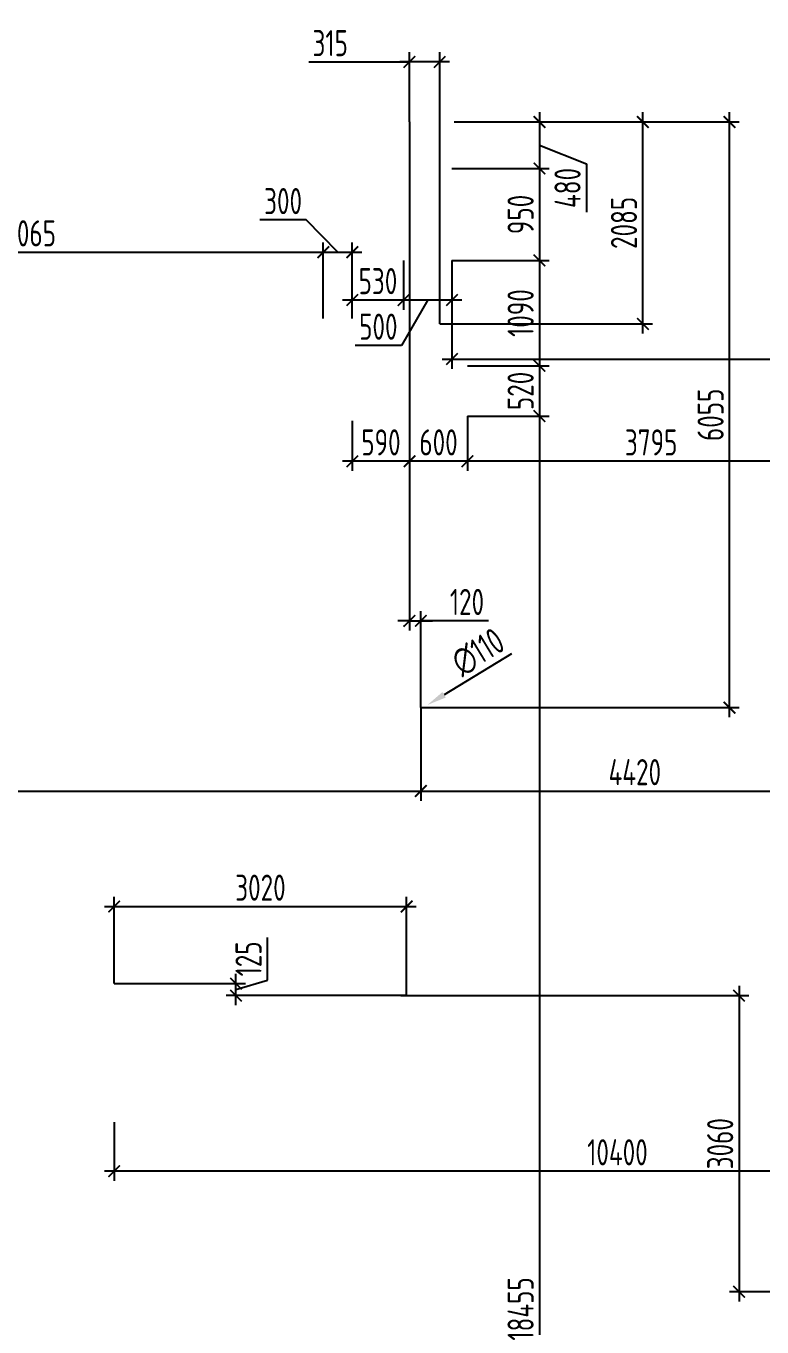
# Model space of a CAD drawing. Header units: millimetres. Extents: x -346952 to 536090, y 55086 to 131231.
# Drawn here: x 478193 to 485797, y 115177 to 128623 of the extents above; entities that cross this region are included whole.
import ezdxf

# ---------------------------------------------------------------- set-up
doc = ezdxf.new("R2010")
doc.units = ezdxf.units.MM
doc.layers.add('Размеры кровли ВК', color=14, linetype='Continuous', lineweight=9)
doc.layers.add('РАЗМЕРЫ КРОВЛИ ОВ', color=204, linetype='Continuous')
doc.layers.get('0').off()
doc.styles.add('ISOCPEUR', font='isocpeur.ttf', dxfattribs={"width": 0.7})
doc.dimstyles.new('R_100', dxfattribs={"dimtxt": 270, "dimasz": 120, "dimexe": 100, "dimexo": 0, "dimgap": 60, "dimtad": 1, "dimdec": 0, "dimrnd": 5, "dimzin": 0, "dimdsep": 46, "dimtxsty": 'ISOCPEUR', "dimblk": 'ARCHTICK', "dimcen": 0, "dimdle": 100, "dimclrd": 256, "dimclre": 256, "dimclrt": 256, "dimadec": 0, "dimazin": 0, "dimtfac": 2, "dimtdec": 0, "dimtofl": 0, "dimtmove": 1, "dimatfit": 3, "dimfxl": 1, "dimtvp": 3, "dimtolj": 1, "dimtzin": 0, "dimarcsym": 0})

# ---------------------------------------------------------------- blocks, each defined once
blk = doc.blocks.new('_ArchTick')
at = {"color": 0, "linetype": 'ByBlock', "const_width": 0.15}
blk.add_lwpolyline([(-0.5, -0.5), (0.5, 0.5)], dxfattribs=at)
blk = doc.blocks.new('*D2326')
at = {"layer": 'РАЗМЕРЫ КРОВЛИ ОВ', "lineweight": -2, "transparency": 16777216}
for p, q in [((475100, 126285), (481364, 126285)), ((475200, 125804), (475200, 126385)), ((481264, 125601), (481264, 126385))]:
    blk.add_line(p, q, dxfattribs=at)
at = {"layer": 'РАЗМЕРЫ КРОВЛИ ОВ', "lineweight": -2, "transparency": 16777216, "xscale": 120, "yscale": 120, "zscale": 120, "rotation": 180}
blk.add_blockref('_ArchTick', (475200, 126285), dxfattribs=at)
at = {"layer": 'РАЗМЕРЫ КРОВЛИ ОВ', "lineweight": -2, "transparency": 16777216, "xscale": 120, "yscale": 120, "zscale": 120}
blk.add_blockref('_ArchTick', (481264, 126285), dxfattribs=at)
at = {"layer": 'РАЗМЕРЫ КРОВЛИ ОВ', "transparency": 16777216, "insert": (478232, 126480), "char_height": 270, "attachment_point": 5, "style": 'ISOCPEUR'}
blk.add_mtext('\\A1;6065', dxfattribs=at)
blk = doc.blocks.new('*D2327')
at = {"layer": 'РАЗМЕРЫ КРОВЛИ ОВ', "lineweight": -2, "transparency": 16777216}
for p, q in [((481089, 126618), (480610, 126618)), ((481414, 126285), (481089, 126618)), ((481164, 126285), (481664, 126285)), ((481264, 125601), (481264, 126385)), ((481564, 125601), (481564, 126385))]:
    blk.add_line(p, q, dxfattribs=at)
at = {"layer": 'РАЗМЕРЫ КРОВЛИ ОВ', "lineweight": -2, "transparency": 16777216, "xscale": 120, "yscale": 120, "zscale": 120, "rotation": 180}
blk.add_blockref('_ArchTick', (481264, 126285), dxfattribs=at)
at = {"layer": 'РАЗМЕРЫ КРОВЛИ ОВ', "lineweight": -2, "transparency": 16777216, "xscale": 120, "yscale": 120, "zscale": 120}
blk.add_blockref('_ArchTick', (481564, 126285), dxfattribs=at)
at = {"layer": 'РАЗМЕРЫ КРОВЛИ ОВ', "transparency": 16777216, "insert": (480849, 126813), "char_height": 270, "attachment_point": 5, "style": 'ISOCPEUR'}
blk.add_mtext('\\A1;300', dxfattribs=at)
blk = doc.blocks.new('*D2328')
at = {"layer": 'РАЗМЕРЫ КРОВЛИ ОВ', "lineweight": -2, "transparency": 16777216}
for p, q in [((482094, 126200), (482094, 125691)), ((481564, 125601), (481564, 125891)), ((481464, 125791), (482194, 125791))]:
    blk.add_line(p, q, dxfattribs=at)
at = {"layer": 'РАЗМЕРЫ КРОВЛИ ОВ', "lineweight": -2, "transparency": 16777216, "xscale": 120, "yscale": 120, "zscale": 120, "rotation": 180}
blk.add_blockref('_ArchTick', (481564, 125791), dxfattribs=at)
at = {"layer": 'РАЗМЕРЫ КРОВЛИ ОВ', "lineweight": -2, "transparency": 16777216, "xscale": 120, "yscale": 120, "zscale": 120}
blk.add_blockref('_ArchTick', (482094, 125791), dxfattribs=at)
at = {"layer": 'РАЗМЕРЫ КРОВЛИ ОВ', "transparency": 16777216, "insert": (481829, 125986), "char_height": 270, "attachment_point": 5, "style": 'ISOCPEUR'}
blk.add_mtext('\\A1;530', dxfattribs=at)
blk = doc.blocks.new('*D2329')
at = {"layer": 'РАЗМЕРЫ КРОВЛИ ОВ', "lineweight": -2, "transparency": 16777216}
for p, q in [((482094, 126200), (482094, 125691)), ((482594, 126200), (482594, 125691)), ((481994, 125791), (482694, 125791)), ((482344, 125791), (482073, 125320)), ((482073, 125320), (481594, 125320))]:
    blk.add_line(p, q, dxfattribs=at)
at = {"layer": 'РАЗМЕРЫ КРОВЛИ ОВ', "lineweight": -2, "transparency": 16777216, "xscale": 120, "yscale": 120, "zscale": 120, "rotation": 180}
blk.add_blockref('_ArchTick', (482094, 125791), dxfattribs=at)
at = {"layer": 'РАЗМЕРЫ КРОВЛИ ОВ', "lineweight": -2, "transparency": 16777216, "xscale": 120, "yscale": 120, "zscale": 120}
blk.add_blockref('_ArchTick', (482594, 125791), dxfattribs=at)
at = {"layer": 'РАЗМЕРЫ КРОВЛИ ОВ', "transparency": 16777216, "insert": (481833, 125515), "char_height": 270, "attachment_point": 5, "style": 'ISOCPEUR'}
blk.add_mtext('\\A1;500', dxfattribs=at)
blk = doc.blocks.new('*D2330')
at = {"layer": 'РАЗМЕРЫ КРОВЛИ ОВ', "lineweight": -2, "transparency": 16777216}
for p, q in [((490704, 127290), (490704, 125081)), ((482594, 126200), (482594, 125081)), ((482494, 125181), (490804, 125181))]:
    blk.add_line(p, q, dxfattribs=at)
at = {"layer": 'РАЗМЕРЫ КРОВЛИ ОВ', "lineweight": -2, "transparency": 16777216, "xscale": 120, "yscale": 120, "zscale": 120, "rotation": 180}
blk.add_blockref('_ArchTick', (482594, 125181), dxfattribs=at)
at = {"layer": 'РАЗМЕРЫ КРОВЛИ ОВ', "lineweight": -2, "transparency": 16777216, "xscale": 120, "yscale": 120, "zscale": 120}
blk.add_blockref('_ArchTick', (490704, 125181), dxfattribs=at)
at = {"layer": 'РАЗМЕРЫ КРОВЛИ ОВ', "transparency": 16777216, "insert": (486649, 125376), "char_height": 270, "attachment_point": 5, "style": 'ISOCPEUR'}
blk.add_mtext('\\A1;8110', dxfattribs=at)
blk = doc.blocks.new('*D2335')
at = {"layer": 'РАЗМЕРЫ КРОВЛИ ОВ', "lineweight": -2, "transparency": 16777216}
for p, q in [((482615, 127631), (483598, 127631)), ((483498, 127731), (483498, 127050)), ((483498, 127391), (483983, 127198)), ((482594, 127150), (483598, 127150)), ((483983, 127198), (483983, 126700))]:
    blk.add_line(p, q, dxfattribs=at)
at = {"layer": 'РАЗМЕРЫ КРОВЛИ ОВ', "lineweight": -2, "transparency": 16777216, "xscale": 120, "yscale": 120, "zscale": 120}
for p, rotation in [((483498, 127631), 90), ((483498, 127150), 270)]:
    blk.add_blockref('_ArchTick', p, dxfattribs=dict(at, rotation=rotation))
at = {"layer": 'РАЗМЕРЫ КРОВЛИ ОВ', "transparency": 16777216, "insert": (483788, 126949), "char_height": 270, "attachment_point": 5, "rotation": 90, "style": 'ISOCPEUR'}
blk.add_mtext('\\A1;480', dxfattribs=at)
blk = doc.blocks.new('*D2336')
at = {"layer": 'РАЗМЕРЫ КРОВЛИ ОВ', "lineweight": -2, "transparency": 16777216}
for p, q in [((483498, 127250), (483498, 126100)), ((482594, 127150), (483598, 127150)), ((482594, 126200), (483598, 126200))]:
    blk.add_line(p, q, dxfattribs=at)
at = {"layer": 'РАЗМЕРЫ КРОВЛИ ОВ', "lineweight": -2, "transparency": 16777216, "xscale": 120, "yscale": 120, "zscale": 120}
for p, rotation in [((483498, 127150), 90), ((483498, 126200), 270)]:
    blk.add_blockref('_ArchTick', p, dxfattribs=dict(at, rotation=rotation))
at = {"layer": 'РАЗМЕРЫ КРОВЛИ ОВ', "transparency": 16777216, "insert": (483303, 126675), "char_height": 270, "attachment_point": 5, "rotation": 90, "style": 'ISOCPEUR'}
blk.add_mtext('\\A1;950', dxfattribs=at)
blk = doc.blocks.new('*D2337')
at = {"layer": 'РАЗМЕРЫ КРОВЛИ ОВ', "lineweight": -2, "transparency": 16777216}
for p, q in [((483498, 126300), (483498, 125011)), ((482594, 126200), (483598, 126200)), ((482754, 125111), (483598, 125111))]:
    blk.add_line(p, q, dxfattribs=at)
at = {"layer": 'РАЗМЕРЫ КРОВЛИ ОВ', "lineweight": -2, "transparency": 16777216, "xscale": 120, "yscale": 120, "zscale": 120}
for p, rotation in [((483498, 126200), 90), ((483498, 125111), 270)]:
    blk.add_blockref('_ArchTick', p, dxfattribs=dict(at, rotation=rotation))
at = {"layer": 'РАЗМЕРЫ КРОВЛИ ОВ', "transparency": 16777216, "insert": (483303, 125656), "char_height": 270, "attachment_point": 5, "rotation": 90, "style": 'ISOCPEUR'}
blk.add_mtext('\\A1;1090', dxfattribs=at)
blk = doc.blocks.new('*D2338')
at = {"layer": 'РАЗМЕРЫ КРОВЛИ ОВ', "lineweight": -2, "transparency": 16777216}
for p, q in [((483498, 125211), (483498, 124491)), ((482754, 125111), (483598, 125111)), ((482754, 124591), (483598, 124591))]:
    blk.add_line(p, q, dxfattribs=at)
at = {"layer": 'РАЗМЕРЫ КРОВЛИ ОВ', "lineweight": -2, "transparency": 16777216, "xscale": 120, "yscale": 120, "zscale": 120}
for p, rotation in [((483498, 125111), 90), ((483498, 124591), 270)]:
    blk.add_blockref('_ArchTick', p, dxfattribs=dict(at, rotation=rotation))
at = {"layer": 'РАЗМЕРЫ КРОВЛИ ОВ', "transparency": 16777216, "insert": (483303, 124851), "char_height": 270, "attachment_point": 5, "rotation": 90, "style": 'ISOCPEUR'}
blk.add_mtext('\\A1;520', dxfattribs=at)
blk = doc.blocks.new('*D2339')
at = {"layer": 'РАЗМЕРЫ КРОВЛИ ОВ', "lineweight": -2, "transparency": 16777216}
for p, q in [((483498, 124691), (483498, 106036)), ((482754, 124591), (483598, 124591)), ((482214, 106136), (483598, 106136))]:
    blk.add_line(p, q, dxfattribs=at)
at = {"layer": 'РАЗМЕРЫ КРОВЛИ ОВ', "lineweight": -2, "transparency": 16777216, "xscale": 120, "yscale": 120, "zscale": 120}
for p, rotation in [((483498, 124591), 90), ((483498, 106136), 270)]:
    blk.add_blockref('_ArchTick', p, dxfattribs=dict(at, rotation=rotation))
at = {"layer": 'РАЗМЕРЫ КРОВЛИ ОВ', "transparency": 16777216, "insert": (483303, 115363), "char_height": 270, "attachment_point": 5, "rotation": 90, "style": 'ISOCPEUR'}
blk.add_mtext('\\A1;18455', dxfattribs=at)
blk = doc.blocks.new('*D2344')
at = {"layer": 'РАЗМЕРЫ КРОВЛИ ОВ', "lineweight": -2, "transparency": 16777216}
for p, q in [((482754, 124591), (482754, 124024)), ((486650, 124124), (482654, 124124)), ((486550, 123773), (486550, 124224))]:
    blk.add_line(p, q, dxfattribs=at)
at = {"layer": 'РАЗМЕРЫ КРОВЛИ ОВ', "lineweight": -2, "transparency": 16777216, "xscale": 120, "yscale": 120, "zscale": 120, "rotation": 180}
blk.add_blockref('_ArchTick', (482754, 124124), dxfattribs=at)
at = {"layer": 'РАЗМЕРЫ КРОВЛИ ОВ', "lineweight": -2, "transparency": 16777216, "xscale": 120, "yscale": 120, "zscale": 120}
blk.add_blockref('_ArchTick', (486550, 124124), dxfattribs=at)
at = {"layer": 'РАЗМЕРЫ КРОВЛИ ОВ', "transparency": 16777216, "insert": (484652, 124319), "char_height": 270, "attachment_point": 5, "style": 'ISOCPEUR'}
blk.add_mtext('\\A1;3795', dxfattribs=at)
blk = doc.blocks.new('*D2345')
at = {"layer": 'РАЗМЕРЫ КРОВЛИ ОВ', "lineweight": -2, "transparency": 16777216}
for p, q in [((482156, 124601), (482156, 124024)), ((482754, 124591), (482754, 124024)), ((482854, 124124), (482056, 124124))]:
    blk.add_line(p, q, dxfattribs=at)
at = {"layer": 'РАЗМЕРЫ КРОВЛИ ОВ', "lineweight": -2, "transparency": 16777216, "xscale": 120, "yscale": 120, "zscale": 120, "rotation": 180}
blk.add_blockref('_ArchTick', (482156, 124124), dxfattribs=at)
at = {"layer": 'РАЗМЕРЫ КРОВЛИ ОВ', "lineweight": -2, "transparency": 16777216, "xscale": 120, "yscale": 120, "zscale": 120}
blk.add_blockref('_ArchTick', (482754, 124124), dxfattribs=at)
at = {"layer": 'РАЗМЕРЫ КРОВЛИ ОВ', "transparency": 16777216, "insert": (482455, 124319), "char_height": 270, "attachment_point": 5, "style": 'ISOCPEUR'}
blk.add_mtext('\\A1;600', dxfattribs=at)
blk = doc.blocks.new('*D2346')
at = {"layer": 'РАЗМЕРЫ КРОВЛИ ОВ', "lineweight": -2, "transparency": 16777216}
for p, q in [((481564, 124541), (481564, 124024)), ((482156, 124601), (482156, 124024)), ((482256, 124124), (481464, 124124))]:
    blk.add_line(p, q, dxfattribs=at)
at = {"layer": 'РАЗМЕРЫ КРОВЛИ ОВ', "lineweight": -2, "transparency": 16777216, "xscale": 120, "yscale": 120, "zscale": 120, "rotation": 180}
blk.add_blockref('_ArchTick', (481564, 124124), dxfattribs=at)
at = {"layer": 'РАЗМЕРЫ КРОВЛИ ОВ', "lineweight": -2, "transparency": 16777216, "xscale": 120, "yscale": 120, "zscale": 120}
blk.add_blockref('_ArchTick', (482156, 124124), dxfattribs=at)
at = {"layer": 'РАЗМЕРЫ КРОВЛИ ОВ', "transparency": 16777216, "insert": (481860, 124319), "char_height": 270, "attachment_point": 5, "style": 'ISOCPEUR'}
blk.add_mtext('\\A1;590', dxfattribs=at)
blk = doc.blocks.new('*D2349')
at = {"layer": 'РАЗМЕРЫ КРОВЛИ ОВ', "lineweight": -2, "transparency": 16777216}
for p, q in [((479104, 117293), (479104, 116687)), ((489504, 116291), (489504, 116887)), ((489604, 116787), (479004, 116787))]:
    blk.add_line(p, q, dxfattribs=at)
at = {"layer": 'РАЗМЕРЫ КРОВЛИ ОВ', "lineweight": -2, "transparency": 16777216, "xscale": 120, "yscale": 120, "zscale": 120, "rotation": 180}
blk.add_blockref('_ArchTick', (479104, 116787), dxfattribs=at)
at = {"layer": 'РАЗМЕРЫ КРОВЛИ ОВ', "lineweight": -2, "transparency": 16777216, "xscale": 120, "yscale": 120, "zscale": 120}
blk.add_blockref('_ArchTick', (489504, 116787), dxfattribs=at)
at = {"layer": 'РАЗМЕРЫ КРОВЛИ ОВ', "transparency": 16777216, "insert": (484304, 116982), "char_height": 270, "attachment_point": 5, "style": 'ISOCPEUR'}
blk.add_mtext('\\A1;10400', dxfattribs=at)
blk = doc.blocks.new('*D2523')
at = {"layer": 'Размеры кровли ВК', "lineweight": -2, "transparency": 16777216}
for p, q in [((484212, 127631), (484666, 127631)), ((484566, 125444), (484566, 127731)), ((482467, 125544), (484666, 125544))]:
    blk.add_line(p, q, dxfattribs=at)
at = {"layer": 'Размеры кровли ВК', "lineweight": -2, "transparency": 16777216, "xscale": 120, "yscale": 120, "zscale": 120}
for p, rotation in [((484566, 127631), 90), ((484566, 125544), 270)]:
    blk.add_blockref('_ArchTick', p, dxfattribs=dict(at, rotation=rotation))
at = {"layer": 'Размеры кровли ВК', "transparency": 16777216, "insert": (484371, 126588), "char_height": 270, "attachment_point": 5, "rotation": 90, "style": 'ISOCPEUR'}
blk.add_mtext('\\A1;2085', dxfattribs=at)
blk = doc.blocks.new('*D2524')
at = {"layer": 'Размеры кровли ВК', "lineweight": -2, "transparency": 16777216}
for p, q in [((482154, 127631), (482154, 128351)), ((482467, 125544), (482467, 128351)), ((481116, 128251), (482154, 128251)), ((482567, 128251), (482054, 128251))]:
    blk.add_line(p, q, dxfattribs=at)
at = {"layer": 'Размеры кровли ВК', "lineweight": -2, "transparency": 16777216, "xscale": 120, "yscale": 120, "zscale": 120, "rotation": 180}
blk.add_blockref('_ArchTick', (482154, 128251), dxfattribs=at)
at = {"layer": 'Размеры кровли ВК', "lineweight": -2, "transparency": 16777216, "xscale": 120, "yscale": 120, "zscale": 120}
blk.add_blockref('_ArchTick', (482467, 128251), dxfattribs=at)
at = {"layer": 'Размеры кровли ВК', "transparency": 16777216, "insert": (481336, 128446), "char_height": 270, "attachment_point": 5, "style": 'ISOCPEUR'}
blk.add_mtext('\\A1;315', dxfattribs=at)
blk = doc.blocks.new('*D2525')
at = {"layer": 'Размеры кровли ВК', "lineweight": -2, "transparency": 16777216}
for p, q in [((483327, 127631), (485561, 127631)), ((485461, 121478), (485461, 127731)), ((482272, 121578), (485561, 121578))]:
    blk.add_line(p, q, dxfattribs=at)
at = {"layer": 'Размеры кровли ВК', "lineweight": -2, "transparency": 16777216, "xscale": 120, "yscale": 120, "zscale": 120}
for p, rotation in [((485461, 127631), 90), ((485461, 121578), 270)]:
    blk.add_blockref('_ArchTick', p, dxfattribs=dict(at, rotation=rotation))
at = {"layer": 'Размеры кровли ВК', "transparency": 16777216, "insert": (485266, 124604), "char_height": 270, "attachment_point": 5, "rotation": 90, "style": 'ISOCPEUR'}
blk.add_mtext('\\A1;6055', dxfattribs=at)
blk = doc.blocks.new('*D2526')
at = {"layer": 'Размеры кровли ВК', "lineweight": -2, "transparency": 16777216}
for p, q in [((486693, 121734), (486693, 120616)), ((482272, 121578), (482272, 120616)), ((482172, 120716), (486793, 120716))]:
    blk.add_line(p, q, dxfattribs=at)
at = {"layer": 'Размеры кровли ВК', "lineweight": -2, "transparency": 16777216, "xscale": 120, "yscale": 120, "zscale": 120, "rotation": 180}
blk.add_blockref('_ArchTick', (482272, 120716), dxfattribs=at)
at = {"layer": 'Размеры кровли ВК', "lineweight": -2, "transparency": 16777216, "xscale": 120, "yscale": 120, "zscale": 120}
blk.add_blockref('_ArchTick', (486693, 120716), dxfattribs=at)
at = {"layer": 'Размеры кровли ВК', "transparency": 16777216, "insert": (484483, 120911), "char_height": 270, "attachment_point": 5, "style": 'ISOCPEUR'}
blk.add_mtext('\\A1;4420', dxfattribs=at)
blk = doc.blocks.new('*D2528')
at = {"layer": 'Размеры кровли ВК', "lineweight": -2, "transparency": 16777216}
for p, q in [((482272, 121578), (482272, 120616)), ((464604, 118631), (464604, 120816)), ((464504, 120716), (482372, 120716))]:
    blk.add_line(p, q, dxfattribs=at)
at = {"layer": 'Размеры кровли ВК', "lineweight": -2, "transparency": 16777216, "xscale": 120, "yscale": 120, "zscale": 120, "rotation": 180}
blk.add_blockref('_ArchTick', (464604, 120716), dxfattribs=at)
at = {"layer": 'Размеры кровли ВК', "lineweight": -2, "transparency": 16777216, "xscale": 120, "yscale": 120, "zscale": 120}
blk.add_blockref('_ArchTick', (482272, 120716), dxfattribs=at)
at = {"layer": 'Размеры кровли ВК', "transparency": 16777216, "insert": (473438, 120911), "char_height": 270, "attachment_point": 5, "style": 'ISOCPEUR'}
blk.add_mtext('\\A1;17670', dxfattribs=at)
blk = doc.blocks.new('*D2537')
at = {"layer": 'Размеры кровли ВК', "lineweight": -2, "transparency": 16777216}
for p, q in [((482154, 127631), (482154, 122375)), ((482272, 121578), (482272, 122575)), ((482154, 122475), (482034, 122475)), ((482154, 122475), (482272, 122475)), ((482272, 122475), (482392, 122475)), ((482970, 122475), (482272, 122475))]:
    blk.add_line(p, q, dxfattribs=at)
at = {"layer": 'Размеры кровли ВК', "lineweight": -2, "transparency": 16777216, "xscale": 120, "yscale": 120, "zscale": 120}
blk.add_blockref('_ArchTick', (482154, 122475), dxfattribs=at)
at = {"layer": 'Размеры кровли ВК', "lineweight": -2, "transparency": 16777216, "xscale": 120, "yscale": 120, "zscale": 120, "rotation": 180}
blk.add_blockref('_ArchTick', (482272, 122475), dxfattribs=at)
at = {"layer": 'Размеры кровли ВК', "transparency": 16777216, "insert": (482749, 122670), "char_height": 270, "attachment_point": 5, "style": 'ISOCPEUR'}
blk.add_mtext('\\A1;120', dxfattribs=at)
blk = doc.blocks.new('*D3705')
at = {"layer": 'РАЗМЕРЫ КРОВЛИ ОВ', "lineweight": -2, "transparency": 16777216}
for p, q in [((479104, 118725), (479104, 119622)), ((482125, 118601), (482125, 119622)), ((479004, 119522), (482225, 119522))]:
    blk.add_line(p, q, dxfattribs=at)
at = {"layer": 'РАЗМЕРЫ КРОВЛИ ОВ', "lineweight": -2, "transparency": 16777216, "xscale": 120, "yscale": 120, "zscale": 120, "rotation": 180}
blk.add_blockref('_ArchTick', (479104, 119522), dxfattribs=at)
at = {"layer": 'РАЗМЕРЫ КРОВЛИ ОВ', "lineweight": -2, "transparency": 16777216, "xscale": 120, "yscale": 120, "zscale": 120}
blk.add_blockref('_ArchTick', (482125, 119522), dxfattribs=at)
at = {"layer": 'РАЗМЕРЫ КРОВЛИ ОВ', "transparency": 16777216, "insert": (480615, 119717), "char_height": 270, "attachment_point": 5, "style": 'ISOCPEUR'}
blk.add_mtext('\\A1;3020', dxfattribs=at)
blk = doc.blocks.new('*D3706')
at = {"layer": 'РАЗМЕРЫ КРОВЛИ ОВ', "lineweight": -2, "transparency": 16777216}
for p, q in [((480687, 118761), (480687, 119202)), ((480362, 118501), (480362, 118825)), ((480362, 118663), (480687, 118761)), ((479104, 118725), (480462, 118725)), ((482125, 118601), (480262, 118601))]:
    blk.add_line(p, q, dxfattribs=at)
at = {"layer": 'РАЗМЕРЫ КРОВЛИ ОВ', "lineweight": -2, "transparency": 16777216, "xscale": 120, "yscale": 120, "zscale": 120}
for p, rotation in [((480362, 118725), 90), ((480362, 118601), 270)]:
    blk.add_blockref('_ArchTick', p, dxfattribs=dict(at, rotation=rotation))
at = {"layer": 'РАЗМЕРЫ КРОВЛИ ОВ', "transparency": 16777216, "insert": (480492, 118981), "char_height": 270, "attachment_point": 5, "rotation": 90, "style": 'ISOCPEUR'}
blk.add_mtext('\\A1;125', dxfattribs=at)
blk = doc.blocks.new('*D3707')
at = {"layer": 'РАЗМЕРЫ КРОВЛИ ОВ', "lineweight": -2, "transparency": 16777216}
for p, q in [((482067, 118601), (485660, 118601)), ((485560, 118701), (485560, 115441)), ((491574, 115541), (485460, 115541))]:
    blk.add_line(p, q, dxfattribs=at)
at = {"layer": 'РАЗМЕРЫ КРОВЛИ ОВ', "lineweight": -2, "transparency": 16777216, "xscale": 120, "yscale": 120, "zscale": 120}
for p, rotation in [((485560, 118601), 90), ((485560, 115541), 270)]:
    blk.add_blockref('_ArchTick', p, dxfattribs=dict(at, rotation=rotation))
at = {"layer": 'РАЗМЕРЫ КРОВЛИ ОВ', "transparency": 16777216, "insert": (485365, 117071), "char_height": 270, "attachment_point": 5, "rotation": 90, "style": 'ISOCPEUR'}
blk.add_mtext('\\A1;3060', dxfattribs=at)
blk = doc.blocks.new('*D14758')
at = {"layer": 'РАЗМЕРЫ КРОВЛИ ОВ', "lineweight": -2, "transparency": 16777216}
blk.add_line((483210, 122134), (482512, 121710), dxfattribs=at)
at = {"layer": 'РАЗМЕРЫ КРОВЛИ ОВ', "transparency": 16777216}
blk.add_solid([(482495, 121739), (482530, 121682), (482341, 121606)], dxfattribs=at)
at = {"layer": 'РАЗМЕРЫ КРОВЛИ ОВ', "transparency": 16777216, "insert": (482863, 122152), "char_height": 270, "attachment_point": 5, "rotation": 31.2995, "style": 'ISOCPEUR'}
blk.add_mtext('\\A1;∅110', dxfattribs=at)

msp = doc.modelspace()

# ---------------------------------------------------------------- dimensions: what is measured, and where the dimension line sits
at = {"layer": 'Размеры кровли ВК'}
for base, p1, p2, picture, middle in [((482154.2, 128250.5), (482466.8, 125544.5), (482154.2, 127630.7), '*D2524', (481336.2, 128069.2)), ((482272.2, 122474.8), (482154.2, 127630.7), (482272.2, 121577.9), '*D2537', (482749.5, 122633.8))]:
    dim = msp.add_linear_dim(base=base, p1=p1, p2=p2, dimstyle='R_100', override={"dimpost": '\\X'}, dxfattribs=at)
    dim.commit()
    dim.dimension.update_dxf_attribs({"geometry": picture, "text_midpoint": middle, "dimtype": 160})
for base, p1, p2, picture, middle in [((485460.8, 127630.7), (482272.2, 121577.9), (483327.3, 127630.7), '*D2525', (485265.8, 124604.3)), ((484566.1, 127630.7), (482466.8, 125544.5), (484211.6, 127630.7), '*D2523', (484371.1, 126587.6))]:
    dim = msp.add_linear_dim(base=base, p1=p1, p2=p2, angle=90, dimstyle='R_100', override={"dimpost": '\\X'}, dxfattribs=at)
    dim.commit()
    dim.dimension.update_dxf_attribs({"geometry": picture, "text_midpoint": middle})
for base, p1, p2, picture, middle in [((486692.9, 120716.4), (482272.2, 121577.9), (486692.9, 121734.4), '*D2526', (484482.6, 120911.4)), ((482272.2, 120716.4), (464604, 118630.7), (482272.2, 121577.9), '*D2528', (473438.1, 120911.4))]:
    dim = msp.add_linear_dim(base=base, p1=p1, p2=p2, dimstyle='R_100', override={"dimpost": '\\X'}, dxfattribs=at)
    dim.commit()
    dim.dimension.update_dxf_attribs({"geometry": picture, "text_midpoint": middle})
at = {"layer": 'РАЗМЕРЫ КРОВЛИ ОВ'}
dim = msp.add_linear_dim(base=(483498.4, 127150.5), p1=(482615.2, 127630.7), p2=(482594.2, 127150.5), angle=90, dimstyle='R_100', override={"dimpost": '\\X'}, dxfattribs=at)
dim.commit()
dim.dimension.update_dxf_attribs({"geometry": '*D2335', "text_midpoint": (483982.7, 127138.4), "dimtype": 160})
for base, p1, p2, picture, middle in [((490704.2, 125181), (482594.2, 126200.5), (490704.2, 127289.6), '*D2330', (486649.2, 125376)), ((481264.2, 126285.3), (475199.9, 125803.7), (481264.2, 125600.7), '*D2326', (478232, 126480.3)), ((482094.2, 125791), (481564.2, 125600.7), (482094.2, 126200.5), '*D2328', (481829.2, 125986)), ((481564.2, 124124.2), (482156.2, 124600.7), (481564.2, 124540.7), '*D2346', (481860.2, 124319.2)), ((482156.2, 124124.2), (482754.2, 124590.7), (482156.2, 124600.7), '*D2345', (482455.2, 124319.2)), ((482754.2, 124124.2), (486550, 123773), (482754.2, 124590.7), '*D2344', (484652.1, 124319.2)), ((482125.4, 119521.6), (479104.1, 118725.4), (482125.4, 118600.7), '*D3705', (480614.8, 119716.6)), ((479104.1, 116786.5), (489504, 116290.7), (479104.1, 117293), '*D2349', (484304, 116981.5))]:
    dim = msp.add_linear_dim(base=base, p1=p1, p2=p2, dimstyle='R_100', override={"dimpost": '\\X'}, dxfattribs=at)
    dim.commit()
    dim.dimension.update_dxf_attribs({"geometry": picture, "text_midpoint": middle})
for base, p1, p2, picture, middle in [((483498.4, 126200.5), (482594.2, 127150.5), (482594.2, 126200.5), '*D2336', (483303.4, 126675.5)), ((483498.4, 125110.7), (482594.2, 126200.5), (482754.2, 125110.7), '*D2337', (483303.4, 125655.6)), ((483498.4, 124590.7), (482754.2, 125110.7), (482754.2, 124590.7), '*D2338', (483303.4, 124850.7)), ((483498.4, 106135.5), (482754.2, 124590.7), (482214.1, 106135.5), '*D2339', (483303.4, 115363.1)), ((480361.9, 118725.4), (482125.4, 118600.7), (479104.1, 118725.4), '*D3706', (480491.9, 118820.5)), ((485560.4, 115540.7), (482066.9, 118600.7), (491574, 115540.7), '*D3707', (485365.4, 117070.7))]:
    dim = msp.add_linear_dim(base=base, p1=p1, p2=p2, angle=90, dimstyle='R_100', override={"dimpost": '\\X'}, dxfattribs=at)
    dim.commit()
    dim.dimension.update_dxf_attribs({"geometry": picture, "text_midpoint": middle})
for base, p1, p2, picture, middle in [((481564.2, 126285.3), (481264.2, 125600.7), (481564.2, 125600.7), '*D2327', (481028.9, 126617.9)), ((482594.2, 125791), (482094.2, 126200.5), (482594.2, 126200.5), '*D2329', (482012.6, 125320.4))]:
    dim = msp.add_linear_dim(base=base, p1=p1, p2=p2, dimstyle='R_100', override={"dimpost": '\\X'}, dxfattribs=at)
    dim.commit()
    dim.dimension.update_dxf_attribs({"geometry": picture, "text_midpoint": middle, "dimtype": 160})
dim = msp.add_diameter_dim_2p(p1=(482247.4, 121549.3), p2=(482341.4, 121606.4), dimstyle='R_100', override={"dimasz": 200, "dimpost": '\\X', "dimblk1": 'ArchTick', "dimsah": 1}, dxfattribs=at)
dim.commit()
dim.dimension.update_dxf_attribs({"geometry": '*D14758', "text_midpoint": (482964.6, 121985.4), "dimtype": 163})

doc.saveas('drawing.dxf')
